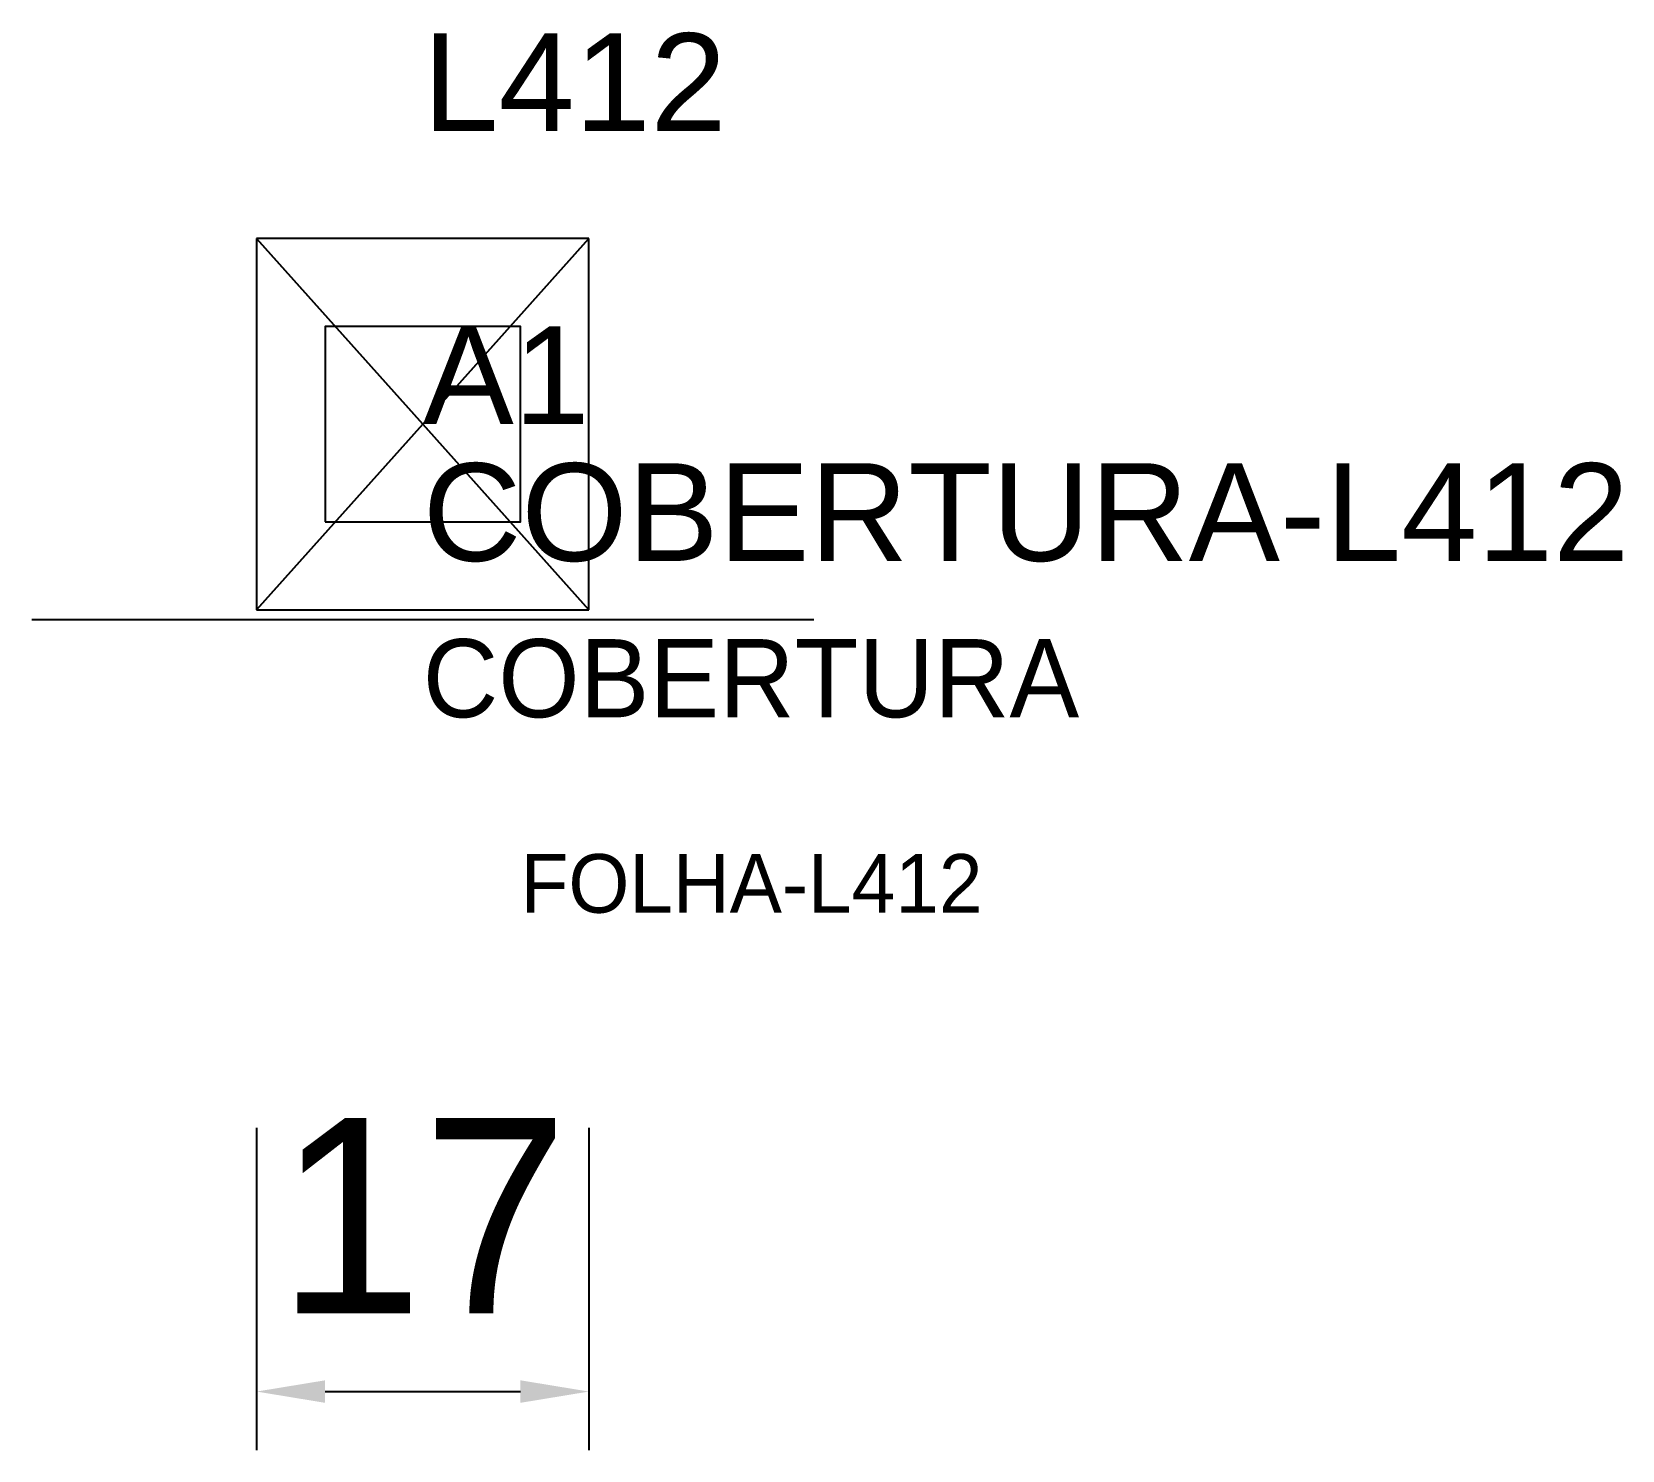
# Model space of a CAD drawing. Header units: metres. Extents: x 210.7 to 292.1, y 139.5 to 212.1.
import ezdxf

# ---------------------------------------------------------------- set-up
doc = ezdxf.new("R2010")
doc.units = ezdxf.units.M
for name, color, linetype in [('3', 3, 'CONTINUOUS'), ('AUX00', 7, 'CONTINUOUS'), ('COTA', 241, 'CONTINUOUS'), ('FOLHA', 255, 'CONTINUOUS'), ('Hachura', 251, 'CONTINUOUS'), ('NOMENCLATURA', 7, 'CONTINUOUS'), ('Nível', 160, 'CONTINUOUS'), ('Painéis', 200, 'CONTINUOUS'), ('Pilares', 5, 'CONTINUOUS'), ('SARR_2.2x7', 40, 'CONTINUOUS')]:
    doc.layers.add(name, color=color, linetype=linetype)
doc.styles.add('ARIAL', font='Arial.ttf')
doc.styles.add('STR_STANDARD', font='arial.ttf')
doc.dimstyles.new('EZ DXF', dxfattribs={"dimtxt": 10, "dimasz": 3.5, "dimexe": 3, "dimexo": 1.5, "dimgap": 1, "dimtad": 1, "dimdec": 1, "dimdsep": 46, "dimcen": 2.5, "dimazin": 3, "dimtfac": 1, "dimtmove": 0, "dimatfit": 3})

msp = doc.modelspace()

# ---------------------------------------------------------------- hatches: boundary and pattern name
at = {"layer": 'Hachura'}
h = msp.add_hatch(dxfattribs=at)
h.set_pattern_fill('ANSI31', scale=50)
h.paths.add_polyline_path([(230.7, 192), (222.2, 182.5), (239.2, 182.5), (230.7, 192), (239.2, 182.5), (239.2, 201.5), (230.7, 192), (239.2, 201.5), (222.2, 201.5), (230.7, 192), (222.2, 201.5), (222.2, 182.5)])
h = msp.add_hatch(dxfattribs=at)
h.set_pattern_fill('ANSI31', scale=50)
h.paths.add_polyline_path([(230.7, 192), (222.2, 182.5), (239.2, 182.5), (230.7, 192), (239.2, 182.5), (239.2, 201.5), (230.7, 192), (239.2, 201.5), (222.2, 201.5), (230.7, 192), (222.2, 201.5), (222.2, 182.5)])

# ---------------------------------------------------------------- linework, layer by layer
at = {"layer": 'Painéis', "color": 200}
for p, q in [((239.2, 201.5), (222.2, 201.5)), ((222.2, 201.5), (230.7, 192)), ((230.7, 192), (222.2, 201.5)), ((222.2, 201.5), (222.2, 182.5)), ((239.2, 201.5), (222.2, 201.5)), ((222.2, 201.5), (230.7, 192)), ((230.7, 192), (222.2, 201.5)), ((222.2, 201.5), (222.2, 182.5)), ((239.2, 201.5), (230.7, 192)), ((230.7, 192), (239.2, 201.5)), ((239.2, 201.5), (230.7, 192)), ((230.7, 192), (239.2, 201.5)), ((239.2, 182.5), (239.2, 201.5)), ((239.2, 182.5), (239.2, 201.5)), ((230.7, 192), (222.2, 182.5)), ((222.2, 182.5), (230.7, 192)), ((230.7, 192), (222.2, 182.5)), ((222.2, 182.5), (230.7, 192)), ((239.2, 182.5), (230.7, 192)), ((230.7, 192), (239.2, 182.5)), ((239.2, 182.5), (230.7, 192)), ((230.7, 192), (239.2, 182.5)), ((222.2, 182.5), (239.2, 182.5)), ((222.2, 182.5), (239.2, 182.5))]:
    msp.add_line(p, q, dxfattribs=at)
at = {"layer": 'Pilares'}
msp.add_lwpolyline([(225.7, 187), (235.7, 187), (235.7, 197), (225.7, 197)], close=True, dxfattribs=at)
msp.add_lwpolyline([(225.7, 187), (235.7, 187), (235.7, 197), (225.7, 197)], close=True, dxfattribs=at)
at = {"layer": 'SARR_2.2x7'}
msp.add_line((210.7, 182), (250.7, 182), dxfattribs=at)
msp.add_line((210.7, 182), (250.7, 182), dxfattribs=at)

# ---------------------------------------------------------------- texts
at = {"layer": '3', "style": 'STR_STANDARD'}
msp.add_text('A1', height=5, dxfattribs=at).set_placement((230.7, 192))
msp.add_text('A1', height=5, dxfattribs=at).set_placement((230.7, 192))
at = {"layer": 'AUX00', "style": 'STR_STANDARD'}
msp.add_text('COBERTURA-L412', height=5, dxfattribs=at).set_placement((230.7, 185))
msp.add_text('COBERTURA-L412', height=5, dxfattribs=at).set_placement((230.7, 185))
at = {"layer": 'FOLHA'}
msp.add_text('FOLHA-L412', height=3, dxfattribs=at).set_placement((235.7, 167))
msp.add_text('FOLHA-L412', height=3, dxfattribs=at).set_placement((235.7, 167))
at = {"layer": 'NOMENCLATURA', "insert": (230.7, 212), "char_height": 5, "attachment_point": 1, "style": 'ARIAL'}
msp.add_mtext('L412', dxfattribs=at)
msp.add_mtext('L412', dxfattribs=at)
at = {"layer": 'Nível'}
msp.add_text('COBERTURA', height=4, dxfattribs=at).set_placement((230.7, 177))
msp.add_text('COBERTURA', height=4, dxfattribs=at).set_placement((230.7, 177))

# ---------------------------------------------------------------- dimensions: what is measured, and where the dimension line sits
at = {"layer": 'COTA'}
msp.add_linear_dim(base=(222.2, 142.5), p1=(222.2, 157.5), p2=(239.2, 157.5), dimstyle='EZ DXF', dxfattribs=at).render()
msp.add_linear_dim(base=(222.2, 142.5), p1=(222.2, 157.5), p2=(239.2, 157.5), dimstyle='EZ DXF', dxfattribs=at).render()

doc.saveas('drawing.dxf')
